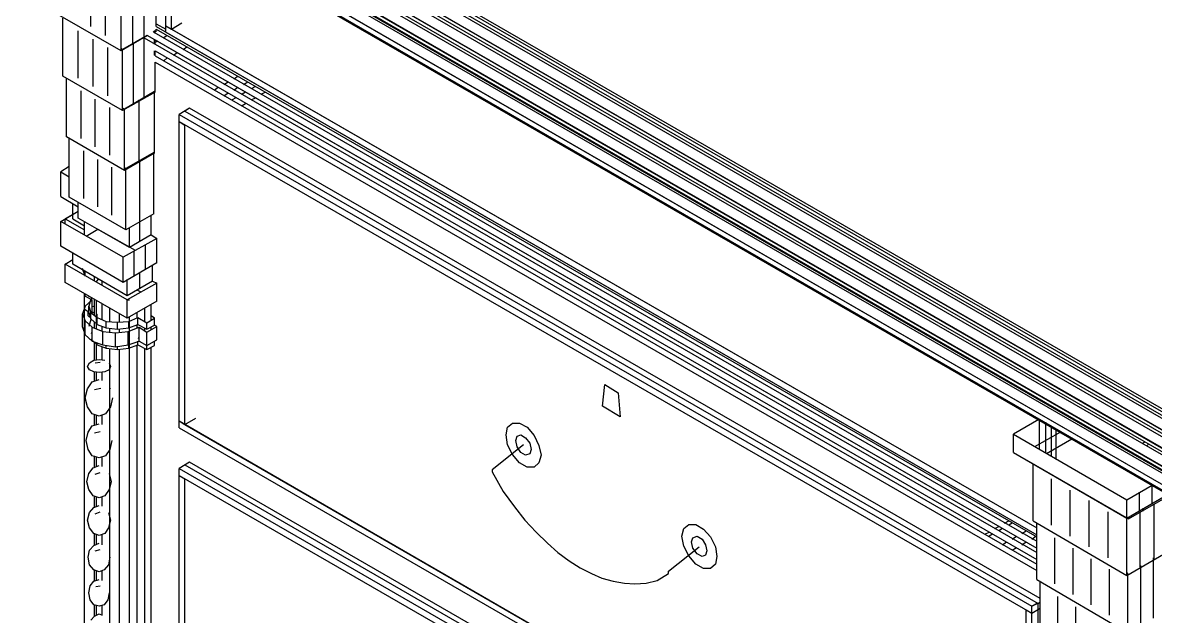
# Model space of a CAD drawing. Header units: inches. Extents: x 0.3 to 16.2, y 0.3 to 11.4.
# Drawn here: x 1.212 to 1.849, y 2.66 to 2.995 of the extents above; entities that cross this region are included whole.
import ezdxf

# ---------------------------------------------------------------- set-up
doc = ezdxf.new("R2010")
doc.units = ezdxf.units.IN
doc.header["$LTSCALE"] = 0.009843
doc.header["$MEASUREMENT"] = 0
doc.layers.add('GEOMETRY', color=7, linetype='Continuous')

msp = doc.modelspace()

# ---------------------------------------------------------------- linework, layer by layer
at = {"layer": 'GEOMETRY'}
for p, q in [((1.1811, 3.15984), (3.69528, 1.70827)), ((1.1811, 3.15984), (3.69528, 1.70827)), ((1.18425, 3.16339), (3.69528, 1.71378)), ((1.18425, 3.16339), (3.69528, 1.71378)), ((1.18425, 3.16181), (3.69528, 1.71181)), ((1.18425, 3.16181), (3.69528, 1.71181)), ((1.18425, 3.16181), (3.69528, 1.71181)), ((1.18425, 3.15984), (3.69528, 1.70984)), ((1.1811, 3.15354), (3.69528, 1.70157)), ((1.1811, 3.14961), (3.69528, 1.69803)), ((1.1811, 3.14961), (3.69528, 1.69803)), ((1.18425, 3.15157), (3.69528, 1.70157)), ((1.18425, 3.15157), (3.69528, 1.70157)), ((1.18425, 3.15157), (3.69528, 1.70157)), ((1.18425, 3.14961), (3.69528, 1.69961)), ((1.1811, 3.14331), (3.69528, 1.69173)), ((1.18425, 3.14134), (3.69528, 1.69134)), ((1.18425, 3.14134), (3.69528, 1.69134)), ((1.18425, 3.14134), (3.69528, 1.69134)), ((1.1811, 3.13937), (3.69528, 1.6878)), ((1.1811, 3.13937), (3.69528, 1.6878)), ((1.18425, 3.13937), (3.69528, 1.68937)), ((1.1811, 3.13307), (3.69528, 1.6815)), ((1.1811, 3.12913), (3.69528, 1.67756)), ((1.1811, 3.12913), (3.69528, 1.67756)), ((1.18425, 3.1311), (3.69528, 1.6815)), ((1.18425, 3.1311), (3.69528, 1.6815)), ((1.18425, 3.1311), (3.69528, 1.6815)), ((1.18425, 3.12913), (3.69528, 1.67953)), ((1.1811, 3.12283), (3.69528, 1.67126)), ((1.18425, 3.12087), (3.69528, 1.67126)), ((1.18661, 3.11654), (3.69528, 1.66811)), ((1.19213, 3.1126), (3.69528, 1.66732)), ((1.22087, 3.10748), (3.69528, 1.67874)), ((1.22087, 3.10748), (3.69528, 1.67874)), ((1.23386, 3.10276), (3.69528, 1.6815)), ((1.23386, 3.10276), (3.69528, 1.6815)), ((1.29291, 2.99291), (1.29291, 3.05512)), ((1.29606, 2.99094), (1.29606, 3.05354)), ((1.28071, 2.98622), (1.28071, 3.02087)), ((1.2874, 2.99252), (1.2874, 3.02441)), ((1.25079, 2.99252), (1.25079, 3.01929)), ((1.25906, 2.9874), (1.25906, 3.01417)), ((1.27441, 2.98228), (1.27441, 3.01693)), ((1.26772, 2.97874), (1.26772, 3.01299)), ((1.26772, 2.97874), (1.23346, 2.99843)), ((1.23504, 2.96457), (1.23504, 2.99724)), ((1.23504, 2.99291), (1.23504, 2.99724)), ((1.2874, 2.99409), (1.29291, 2.99094)), ((1.29606, 2.99094), (1.30197, 2.99449)), ((1.2437, 2.96339), (1.2437, 2.99016)), ((1.28701, 2.99016), (1.28583, 2.98937)), ((1.28701, 2.99016), (1.28583, 2.98937)), ((1.2874, 2.98976), (1.28622, 2.98937)), ((1.28622, 2.98937), (1.78268, 2.70276)), ((1.28622, 2.98937), (1.78268, 2.70276)), ((1.28661, 2.98898), (1.28661, 2.98937)), ((1.28701, 2.98858), (1.28701, 2.99016)), ((1.2874, 2.99252), (1.78268, 2.7063)), ((1.2874, 2.99252), (1.78268, 2.7063)), ((1.2874, 2.99094), (1.78268, 2.70512)), ((1.2874, 2.98976), (1.2874, 2.99094)), ((1.29291, 2.99291), (1.78268, 2.71024)), ((1.29291, 2.99291), (1.78268, 2.71024)), ((1.29291, 2.99291), (1.29606, 2.99094)), ((1.29291, 2.98937), (1.29291, 2.99291)), ((1.29291, 2.98937), (1.78268, 2.7063)), ((1.29606, 2.99094), (1.78268, 2.71024)), ((1.25197, 2.95866), (1.25197, 2.98543)), ((1.28268, 2.9874), (1.26772, 2.97874)), ((1.28228, 2.9874), (1.2685, 2.97953)), ((1.28228, 2.9874), (1.2685, 2.97953)), ((1.2748, 2.94843), (1.2748, 2.98307)), ((1.28071, 2.95197), (1.28071, 2.98661)), ((1.28071, 2.98622), (1.78268, 2.69646)), ((1.28071, 2.98622), (1.78268, 2.69646)), ((1.28268, 2.9874), (1.78268, 2.69882)), ((1.28661, 2.98268), (1.28661, 2.98504)), ((1.28701, 2.98504), (1.78268, 2.69882)), ((1.28701, 2.98228), (1.28701, 2.98504)), ((1.28819, 2.98425), (1.28701, 2.98346)), ((1.2937, 2.9874), (1.29173, 2.98622)), ((1.26024, 2.95354), (1.26024, 2.98071)), ((1.2685, 2.97953), (1.26772, 2.98031)), ((1.2685, 2.97953), (1.26772, 2.98031)), ((1.2685, 2.94528), (1.2685, 2.97953)), ((1.28661, 2.97638), (1.28661, 2.97874)), ((1.28701, 2.97874), (1.78268, 2.69252)), ((1.28701, 2.97874), (1.78268, 2.69252)), ((1.28701, 2.97598), (1.28701, 2.97874)), ((1.28701, 2.97598), (1.78268, 2.68976)), ((1.28701, 2.97598), (1.78268, 2.68976)), ((1.29724, 2.97638), (1.29921, 2.97795)), ((1.29724, 2.97638), (1.29921, 2.97795)), ((1.30276, 2.97953), (1.30472, 2.9811)), ((1.30276, 2.97953), (1.30472, 2.9811)), ((1.28701, 2.97244), (1.78268, 2.68622)), ((1.28701, 2.95551), (1.28701, 2.97244)), ((1.29173, 2.97323), (1.2937, 2.9748)), ((1.29173, 2.97323), (1.2937, 2.9748)), ((1.2685, 2.94528), (1.23504, 2.96457)), ((1.23701, 2.93031), (1.23701, 2.96339)), ((1.23701, 2.95787), (1.23701, 2.96339)), ((1.3311, 2.96299), (1.33346, 2.96457)), ((1.3311, 2.96299), (1.33346, 2.96457)), ((1.3311, 2.96299), (1.33346, 2.96457)), ((1.24528, 2.92953), (1.24528, 2.9563)), ((1.28661, 2.95591), (1.26969, 2.94606)), ((1.28661, 2.95591), (1.26969, 2.94606)), ((1.28661, 2.92126), (1.28661, 2.95591)), ((1.32008, 2.95669), (1.32244, 2.95827)), ((1.32008, 2.95669), (1.32244, 2.95827)), ((1.32008, 2.95669), (1.32244, 2.95827)), ((1.32559, 2.95984), (1.32795, 2.96142)), ((1.32559, 2.95984), (1.32795, 2.96142)), ((1.32559, 2.95984), (1.32795, 2.96142)), ((1.3311, 2.95669), (1.33346, 2.95827)), ((1.33661, 2.95984), (1.33898, 2.96142)), ((1.34331, 2.95866), (1.34094, 2.95748)), ((1.25315, 2.9248), (1.25315, 2.95157)), ((1.28701, 2.95551), (1.2685, 2.94528)), ((1.27795, 2.91654), (1.27795, 2.95118)), ((1.32559, 2.95354), (1.32795, 2.95512)), ((1.33228, 2.95236), (1.33031, 2.95118)), ((1.3378, 2.95551), (1.33583, 2.95433)), ((1.34094, 2.95118), (1.34331, 2.95236)), ((1.34094, 2.95118), (1.34331, 2.95236)), ((1.34646, 2.95433), (1.34882, 2.95551)), ((1.34646, 2.95433), (1.34882, 2.95551)), ((1.26142, 2.92008), (1.26142, 2.94685)), ((1.26969, 2.94606), (1.2685, 2.94646)), ((1.26969, 2.94606), (1.2685, 2.94646)), ((1.26969, 2.91142), (1.26969, 2.94606)), ((1.3063, 2.94646), (1.30039, 2.94291)), ((1.3063, 2.94646), (1.30354, 2.94488)), ((1.30354, 2.94488), (1.78346, 2.66772)), ((1.30354, 2.94488), (1.78346, 2.66772)), ((1.78465, 2.67047), (1.3063, 2.94646)), ((1.78465, 2.67047), (1.3063, 2.94646)), ((1.33583, 2.94803), (1.3378, 2.94921)), ((1.33583, 2.94803), (1.3378, 2.94921)), ((1.30039, 2.94291), (1.77992, 2.66614)), ((1.30039, 2.94291), (1.77992, 2.66614)), ((1.30039, 2.93898), (1.30039, 2.94291)), ((1.30039, 2.93898), (1.77992, 2.6622)), ((1.30039, 2.93898), (1.30354, 2.93701)), ((1.30039, 2.93898), (1.30354, 2.93701)), ((1.30039, 2.77047), (1.30039, 2.93898)), ((1.30354, 2.7685), (1.30354, 2.93701)), ((1.30354, 2.77244), (1.30354, 2.93701)), ((1.26969, 2.91142), (1.23701, 2.93031)), ((1.23858, 2.89646), (1.23858, 2.92953)), ((1.23858, 2.92283), (1.23858, 2.92953)), ((1.24685, 2.89567), (1.24685, 2.92244)), ((1.25472, 2.89094), (1.25472, 2.91772)), ((1.28661, 2.92126), (1.26969, 2.91142)), ((1.28622, 2.92165), (1.27047, 2.9126)), ((1.28622, 2.92165), (1.27047, 2.9126)), ((1.28622, 2.88701), (1.28622, 2.92165)), ((1.23858, 2.91378), (1.23386, 2.91063)), ((1.2626, 2.88622), (1.2626, 2.91339)), ((1.27047, 2.9126), (1.26969, 2.91299)), ((1.27047, 2.9126), (1.26969, 2.91299)), ((1.27047, 2.87795), (1.27047, 2.9126)), ((1.27835, 2.88268), (1.27835, 2.91693)), ((1.23386, 2.91063), (1.23858, 2.90787)), ((1.23386, 2.91063), (1.23858, 2.90787)), ((1.23386, 2.89685), (1.23386, 2.91063)), ((1.23386, 2.89685), (1.2437, 2.89094)), ((1.27047, 2.87795), (1.23858, 2.89646)), ((1.24055, 2.88425), (1.24055, 2.89291)), ((1.2437, 2.88465), (1.2437, 2.89331)), ((1.23386, 2.88268), (1.2437, 2.88858)), ((1.24055, 2.88661), (1.23622, 2.88425)), ((1.28622, 2.88701), (1.27047, 2.87795)), ((1.28465, 2.8752), (1.28465, 2.88622)), ((1.2689, 2.8626), (1.23386, 2.88268)), ((1.2689, 2.8626), (1.23386, 2.88268)), ((1.23386, 2.8689), (1.23386, 2.88268)), ((1.23622, 2.88425), (1.24724, 2.87795)), ((1.23622, 2.88425), (1.24724, 2.87795)), ((1.23622, 2.8815), (1.23622, 2.88425)), ((1.24055, 2.88425), (1.24724, 2.88031)), ((1.27244, 2.86811), (1.2437, 2.88465)), ((1.24724, 2.8752), (1.24724, 2.88268)), ((1.27835, 2.87165), (1.27835, 2.88268)), ((1.24803, 2.87441), (1.25472, 2.87835)), ((1.25472, 2.87835), (1.27559, 2.86654)), ((1.2878, 2.87323), (1.2689, 2.8626)), ((1.2878, 2.87323), (1.2689, 2.8626)), ((1.27244, 2.86811), (1.27244, 2.87913)), ((1.28465, 2.8752), (1.27244, 2.86811)), ((1.28465, 2.8752), (1.2878, 2.87323)), ((1.2878, 2.85945), (1.2878, 2.87323)), ((1.2689, 2.84843), (1.23386, 2.8689)), ((1.2815, 2.85591), (1.2815, 2.86969)), ((1.23622, 2.85866), (1.24055, 2.86142)), ((1.24055, 2.85866), (1.24055, 2.86496)), ((1.2689, 2.84843), (1.2689, 2.8626)), ((1.2752, 2.85197), (1.2752, 2.86614)), ((1.27126, 2.83858), (1.23622, 2.85866)), ((1.27126, 2.83858), (1.23622, 2.85866)), ((1.23622, 2.84843), (1.23622, 2.85866)), ((1.27126, 2.84094), (1.24055, 2.85866)), ((1.24764, 2.85197), (1.24606, 2.8563)), ((1.24724, 2.85236), (1.24724, 2.85472)), ((1.24764, 2.85197), (1.24764, 2.85472)), ((1.2878, 2.85945), (1.2689, 2.84843)), ((1.27835, 2.84488), (1.27835, 2.85394)), ((1.28543, 2.84921), (1.28543, 2.85827)), ((1.27126, 2.82835), (1.23622, 2.84843)), ((1.24724, 2.85236), (1.24724, 2.85354)), ((1.25276, 2.84921), (1.25276, 2.85157)), ((1.25512, 2.85039), (1.25394, 2.84921)), ((1.25394, 2.84921), (1.25394, 2.84843)), ((1.25709, 2.84685), (1.25709, 2.84921)), ((1.27126, 2.84094), (1.27126, 2.85)), ((1.28543, 2.84921), (1.27126, 2.84094)), ((1.2878, 2.84803), (1.27126, 2.83858)), ((1.2878, 2.84803), (1.27126, 2.83858)), ((1.28543, 2.84921), (1.2878, 2.84803)), ((1.2878, 2.8378), (1.2878, 2.84803)), ((1.24724, 2.3126), (1.24724, 2.84213)), ((1.24803, 2.84173), (1.24724, 2.84094)), ((1.27913, 2.84291), (1.27677, 2.84409)), ((1.24764, 2.83504), (1.24606, 2.83071)), ((1.24724, 2.84094), (1.25157, 2.83858)), ((1.24724, 2.84094), (1.25157, 2.83858)), ((1.24724, 2.83346), (1.24724, 2.84094)), ((1.25157, 2.83858), (1.24764, 2.83504)), ((1.24921, 2.84094), (1.25276, 2.83898)), ((1.25079, 2.83898), (1.24961, 2.83504)), ((1.24961, 2.83504), (1.25079, 2.8315)), ((1.24961, 2.83504), (1.25079, 2.8315)), ((1.24961, 2.8315), (1.24961, 2.83504)), ((1.25157, 2.83976), (1.25079, 2.83898)), ((1.25157, 2.83071), (1.25157, 2.83858)), ((1.25276, 2.83504), (1.25157, 2.83465)), ((1.25276, 2.8315), (1.25276, 2.83898)), ((1.25276, 2.82992), (1.25276, 2.83898)), ((1.25394, 2.82205), (1.25394, 2.83819)), ((1.25394, 2.83819), (1.25433, 2.83819)), ((1.25709, 2.82756), (1.25709, 2.83661)), ((1.25709, 2.82756), (1.25709, 2.83661)), ((1.27126, 2.83858), (1.27244, 2.83858)), ((1.27126, 2.83858), (1.27244, 2.83858)), ((1.27126, 2.82835), (1.27126, 2.83858)), ((1.2878, 2.8378), (1.27126, 2.82835)), ((1.28465, 2.82717), (1.28465, 2.83583)), ((1.24606, 2.83071), (1.24764, 2.82677)), ((1.24606, 2.83071), (1.24764, 2.82677)), ((1.24606, 2.82323), (1.24606, 2.83071)), ((1.24724, 2.83346), (1.24961, 2.83189)), ((1.24921, 2.82953), (1.24921, 2.83189)), ((1.24921, 2.82953), (1.25079, 2.82874)), ((1.24961, 2.8315), (1.25079, 2.82795)), ((1.25079, 2.82795), (1.25079, 2.8315)), ((1.25079, 2.8315), (1.25433, 2.82874)), ((1.25079, 2.8315), (1.25433, 2.82874)), ((1.25079, 2.8311), (1.25157, 2.83071)), ((1.25157, 2.83189), (1.25276, 2.8311)), ((1.25157, 2.83189), (1.25276, 2.8311)), ((1.25394, 2.83071), (1.25433, 2.83031)), ((1.25394, 2.83071), (1.25433, 2.83031)), ((1.25433, 2.83031), (1.25394, 2.83031)), ((1.25433, 2.82677), (1.25433, 2.83031)), ((1.25433, 2.8248), (1.25433, 2.82874)), ((1.25433, 2.82874), (1.25945, 2.82638)), ((1.25433, 2.82874), (1.25945, 2.82638)), ((1.26142, 2.82638), (1.26142, 2.83386)), ((1.26693, 2.82598), (1.26693, 2.83071)), ((1.27205, 2.82638), (1.27717, 2.82874)), ((1.27205, 2.82638), (1.27717, 2.82874)), ((1.27244, 2.30512), (1.27244, 2.82874)), ((1.27677, 2.82835), (1.27677, 2.8315)), ((1.27717, 2.8248), (1.27717, 2.82874)), ((1.27717, 2.82874), (1.28228, 2.82559)), ((1.27717, 2.82874), (1.28228, 2.82559)), ((1.2811, 2.82638), (1.2811, 2.83386)), ((1.28228, 2.82559), (1.28661, 2.82835)), ((1.28228, 2.82559), (1.28661, 2.82835)), ((1.28661, 2.82835), (1.28465, 2.82953)), ((1.28661, 2.82441), (1.28661, 2.82835)), ((1.24606, 2.82323), (1.24764, 2.8189)), ((1.24764, 2.8189), (1.24764, 2.82677)), ((1.24764, 2.82677), (1.25157, 2.82323)), ((1.24764, 2.82677), (1.25157, 2.82323)), ((1.25079, 2.82756), (1.24961, 2.82362)), ((1.25079, 2.82795), (1.25433, 2.8248)), ((1.25079, 2.82756), (1.25079, 2.82756)), ((1.25157, 2.81535), (1.25157, 2.82323)), ((1.25157, 2.82323), (1.25748, 2.82087)), ((1.25157, 2.82323), (1.25748, 2.82087)), ((1.25276, 2.82283), (1.25276, 2.82598)), ((1.25276, 2.82244), (1.25276, 2.82598)), ((1.25433, 2.8248), (1.25945, 2.82283)), ((1.25709, 2.82087), (1.25709, 2.82362)), ((1.25709, 2.82087), (1.25709, 2.82362)), ((1.25945, 2.82283), (1.25945, 2.82638)), ((1.25945, 2.82638), (1.26575, 2.82598)), ((1.25945, 2.82638), (1.26575, 2.82598)), ((1.25945, 2.82283), (1.26575, 2.82205)), ((1.26142, 2.82047), (1.26142, 2.82244)), ((1.26575, 2.82598), (1.27205, 2.82638)), ((1.26575, 2.82598), (1.27205, 2.82638)), ((1.26575, 2.82205), (1.26575, 2.82598)), ((1.26575, 2.82205), (1.27205, 2.82283)), ((1.26693, 2.82008), (1.26693, 2.82205)), ((1.27165, 2.82087), (1.27795, 2.82323)), ((1.27165, 2.82087), (1.27795, 2.82323)), ((1.27205, 2.82283), (1.27205, 2.82638)), ((1.27205, 2.82283), (1.27717, 2.8248)), ((1.27677, 2.82283), (1.27677, 2.82441)), ((1.27717, 2.8248), (1.28228, 2.82205)), ((1.27795, 2.81535), (1.27795, 2.82323)), ((1.27795, 2.82323), (1.28228, 2.82047)), ((1.27795, 2.82323), (1.28228, 2.82047)), ((1.2811, 2.82126), (1.2811, 2.82244)), ((1.28228, 2.82205), (1.28228, 2.82559)), ((1.28228, 2.82205), (1.28661, 2.82441)), ((1.28228, 2.82047), (1.2878, 2.82362)), ((1.28228, 2.82047), (1.2878, 2.82362)), ((1.28465, 2.82205), (1.28465, 2.82323)), ((1.2878, 2.82362), (1.28661, 2.82441)), ((1.2878, 2.81614), (1.2878, 2.82362)), ((1.24764, 2.8189), (1.25157, 2.81535)), ((1.25079, 2.82008), (1.25157, 2.81969)), ((1.25079, 2.82008), (1.25157, 2.81969)), ((1.25079, 2.81654), (1.25433, 2.81339)), ((1.25748, 2.81339), (1.25748, 2.82087)), ((1.25748, 2.82087), (1.26457, 2.82008)), ((1.25748, 2.82087), (1.26457, 2.82008)), ((1.26457, 2.82008), (1.27165, 2.82087)), ((1.26457, 2.82008), (1.27165, 2.82087)), ((1.26457, 2.8122), (1.26457, 2.82008)), ((1.27165, 2.81339), (1.27165, 2.82087)), ((1.27717, 2.81732), (1.27795, 2.81693)), ((1.27717, 2.81732), (1.27795, 2.81693)), ((1.28228, 2.81299), (1.28228, 2.82047)), ((1.28228, 2.81299), (1.2878, 2.81614)), ((1.25157, 2.81535), (1.25748, 2.81339)), ((1.25276, 2.80472), (1.25276, 2.81457)), ((1.25276, 2.80472), (1.25276, 2.81457)), ((1.25394, 2.80472), (1.25394, 2.81457)), ((1.25433, 2.81339), (1.25433, 2.81457)), ((1.25433, 2.81339), (1.25945, 2.81142)), ((1.25709, 2.80472), (1.25709, 2.8122)), ((1.25709, 2.80472), (1.25709, 2.8122)), ((1.25748, 2.81339), (1.26457, 2.8122)), ((1.25945, 2.81142), (1.25945, 2.81299)), ((1.25945, 2.81142), (1.26575, 2.81063)), ((1.26142, 2.42008), (1.26142, 2.81102)), ((1.26457, 2.8122), (1.27165, 2.81339)), ((1.26575, 2.81063), (1.26575, 2.8126)), ((1.26575, 2.81063), (1.27205, 2.81142)), ((1.26693, 2.41969), (1.26693, 2.81063)), ((1.27165, 2.81339), (1.27795, 2.81535)), ((1.27165, 2.81496), (1.27205, 2.81496)), ((1.27165, 2.81496), (1.27205, 2.81496)), ((1.27205, 2.81142), (1.27205, 2.81496)), ((1.27205, 2.81142), (1.27717, 2.81339)), ((1.27677, 2.42205), (1.27677, 2.81299)), ((1.27717, 2.81339), (1.27717, 2.81535)), ((1.27717, 2.81339), (1.28228, 2.81063)), ((1.27795, 2.81535), (1.28228, 2.81299)), ((1.2811, 2.42008), (1.2811, 2.81102)), ((1.28228, 2.81063), (1.28228, 2.81417)), ((1.28228, 2.81063), (1.28661, 2.81299)), ((1.28465, 2.42047), (1.28465, 2.81181)), ((1.28661, 2.81299), (1.28661, 2.81535)), ((1.24882, 2.80118), (1.25, 2.80315)), ((1.25, 2.80315), (1.25236, 2.80472)), ((1.25236, 2.80472), (1.25551, 2.80512)), ((1.25315, 2.80315), (1.25591, 2.80354)), ((1.25551, 2.80512), (1.25866, 2.80472)), ((1.26102, 2.80315), (1.26181, 2.80118)), ((1.25, 2.79921), (1.24882, 2.80118)), ((1.25236, 2.79803), (1.25, 2.79921)), ((1.25551, 2.79764), (1.25236, 2.79803)), ((1.25276, 2.79291), (1.25276, 2.79803)), ((1.25276, 2.79291), (1.25276, 2.79803)), ((1.25394, 2.79331), (1.25394, 2.79764)), ((1.25866, 2.79803), (1.25551, 2.79764)), ((1.25709, 2.79331), (1.25709, 2.79764)), ((1.25709, 2.79331), (1.25709, 2.79764)), ((1.26102, 2.79921), (1.25866, 2.79803)), ((1.26181, 2.80118), (1.26102, 2.79921)), ((1.24882, 2.78858), (1.25157, 2.79252)), ((1.25157, 2.79252), (1.25551, 2.7937)), ((1.53858, 2.77874), (1.53976, 2.79094)), ((1.53976, 2.79094), (1.54724, 2.78622)), ((1.24764, 2.78346), (1.24882, 2.78858)), ((1.25276, 2.78819), (1.2563, 2.78898)), ((1.26142, 2.78898), (1.26181, 2.78858)), ((1.54724, 2.78622), (1.54843, 2.77283)), ((1.24882, 2.77835), (1.24764, 2.78346)), ((1.25157, 2.77441), (1.24882, 2.77835)), ((1.26181, 2.77835), (1.25906, 2.77441)), ((1.26299, 2.78346), (1.26181, 2.77835)), ((1.54843, 2.77283), (1.53858, 2.77874)), ((1.25551, 2.77323), (1.25157, 2.77441)), ((1.25276, 2.76811), (1.25276, 2.77402)), ((1.25276, 2.76811), (1.25276, 2.77402)), ((1.25394, 2.7685), (1.25394, 2.77362)), ((1.25906, 2.77441), (1.25551, 2.77323)), ((1.25709, 2.7685), (1.25709, 2.77362)), ((1.25709, 2.7685), (1.25709, 2.77362)), ((1.30354, 2.7685), (1.30984, 2.77205)), ((1.78386, 2.77126), (1.76969, 2.76299)), ((1.78425, 2.75433), (1.78425, 2.77126)), ((1.24921, 2.76417), (1.25157, 2.76772)), ((1.25157, 2.76772), (1.25551, 2.7689)), ((1.30039, 2.77047), (1.77992, 2.49331)), ((1.30039, 2.77047), (1.77992, 2.49331)), ((1.30039, 2.77047), (1.30354, 2.7685)), ((1.30039, 2.76654), (1.30039, 2.77047)), ((1.30039, 2.76654), (1.77992, 2.48976)), ((1.30354, 2.7685), (1.77992, 2.49331)), ((1.48425, 2.7626), (1.48504, 2.76693)), ((1.48504, 2.76693), (1.4878, 2.76929)), ((1.4878, 2.76929), (1.49173, 2.76929)), ((1.49173, 2.76929), (1.49606, 2.76693)), ((1.49606, 2.76693), (1.5, 2.7622)), ((1.7878, 2.75236), (1.7878, 2.76969)), ((1.79094, 2.75039), (1.79094, 2.76693)), ((1.7937, 2.74882), (1.7937, 2.76535)), ((1.7937, 2.74882), (1.7937, 2.76535)), ((1.24803, 2.75945), (1.24921, 2.76417)), ((1.24921, 2.75433), (1.24803, 2.75945)), ((1.25276, 2.76378), (1.25591, 2.76457)), ((1.2626, 2.75945), (1.26142, 2.75433)), ((1.48504, 2.75709), (1.48425, 2.7626)), ((1.48976, 2.75945), (1.49055, 2.76181)), ((1.49055, 2.75591), (1.48976, 2.75945)), ((1.49055, 2.76181), (1.49252, 2.7626)), ((1.49252, 2.7626), (1.49528, 2.76102)), ((1.49528, 2.76102), (1.49764, 2.75787)), ((1.5, 2.7622), (1.50276, 2.75669)), ((1.76969, 2.76299), (1.83346, 2.72598)), ((1.76969, 2.76299), (1.83346, 2.72598)), ((1.76969, 2.75276), (1.76969, 2.76299)), ((1.79606, 2.76417), (1.7815, 2.75591)), ((1.80236, 2.76024), (1.78819, 2.75197)), ((1.84213, 2.75787), (1.8437, 2.75866)), ((1.25157, 2.75079), (1.24921, 2.75433)), ((1.26142, 2.75433), (1.25906, 2.75079)), ((1.49409, 2.75709), (1.47638, 2.74291)), ((1.4878, 2.75157), (1.48504, 2.75709)), ((1.49252, 2.75276), (1.49055, 2.75591)), ((1.49528, 2.75118), (1.49252, 2.75276)), ((1.49764, 2.75197), (1.49528, 2.75118)), ((1.49764, 2.75787), (1.49843, 2.75433)), ((1.49843, 2.75433), (1.49764, 2.75197)), ((1.50276, 2.75669), (1.50394, 2.75118)), ((1.76969, 2.75276), (1.83346, 2.71575)), ((1.84567, 2.75748), (1.84449, 2.7563)), ((1.25551, 2.74961), (1.25157, 2.75079)), ((1.25276, 2.74449), (1.25276, 2.75079)), ((1.25276, 2.74449), (1.25276, 2.75039)), ((1.25394, 2.74488), (1.25394, 2.75)), ((1.25906, 2.75079), (1.25551, 2.74961)), ((1.25709, 2.74488), (1.25709, 2.75039)), ((1.25709, 2.74488), (1.25709, 2.75039)), ((1.3063, 2.74724), (1.30039, 2.7437)), ((1.3063, 2.74724), (1.30354, 2.74567)), ((1.30354, 2.74567), (1.78346, 2.4689)), ((1.30354, 2.74567), (1.78346, 2.4689)), ((1.78583, 2.47047), (1.3063, 2.74724)), ((1.78583, 2.47047), (1.3063, 2.74724)), ((1.49173, 2.74685), (1.4878, 2.75157)), ((1.49606, 2.74449), (1.49173, 2.74685)), ((1.50276, 2.74685), (1.5, 2.74449)), ((1.50394, 2.75118), (1.50276, 2.74685)), ((1.77717, 2.74843), (1.83425, 2.71535)), ((1.78071, 2.71417), (1.78071, 2.74646)), ((1.24843, 2.73622), (1.24961, 2.74094)), ((1.24961, 2.74094), (1.25197, 2.74409)), ((1.25197, 2.74409), (1.25551, 2.74528)), ((1.25315, 2.74055), (1.25591, 2.74134)), ((1.26102, 2.74094), (1.2622, 2.73622)), ((1.30039, 2.7437), (1.77992, 2.46693)), ((1.30039, 2.7437), (1.77992, 2.46693)), ((1.30039, 2.73976), (1.30039, 2.7437)), ((1.30039, 2.73976), (1.77992, 2.46299)), ((1.30039, 2.73976), (1.30354, 2.7378)), ((1.30039, 2.73976), (1.30354, 2.7378)), ((1.30039, 2.54606), (1.30039, 2.73976)), ((1.47638, 2.74291), (1.47638, 2.74173)), ((1.47638, 2.74173), (1.48268, 2.73071)), ((1.5, 2.74449), (1.49606, 2.74449)), ((1.24961, 2.73189), (1.24843, 2.73622)), ((1.2622, 2.73622), (1.26102, 2.73189)), ((1.30354, 2.54409), (1.30354, 2.7378)), ((1.30354, 2.54803), (1.30354, 2.7378)), ((1.79094, 2.71181), (1.79094, 2.7378)), ((1.83346, 2.72598), (1.84764, 2.73425)), ((1.83346, 2.72598), (1.84764, 2.73425)), ((1.84764, 2.72402), (1.84764, 2.73425)), ((1.25197, 2.72835), (1.24961, 2.73189)), ((1.25551, 2.72717), (1.25197, 2.72835)), ((1.25276, 2.72205), (1.25276, 2.72835)), ((1.25276, 2.72205), (1.25276, 2.72835)), ((1.25394, 2.72244), (1.25394, 2.72795)), ((1.25866, 2.72835), (1.25551, 2.72717)), ((1.25709, 2.72244), (1.25709, 2.72795)), ((1.25709, 2.72244), (1.25709, 2.72795)), ((1.26102, 2.73189), (1.25866, 2.72835)), ((1.48268, 2.73071), (1.48898, 2.72205)), ((1.80157, 2.70551), (1.80157, 2.7315)), ((1.83346, 2.71575), (1.8563, 2.72913)), ((1.83425, 2.71535), (1.85748, 2.72874)), ((1.84055, 2.72008), (1.84055, 2.73031)), ((1.25, 2.7189), (1.25236, 2.72165)), ((1.25236, 2.72165), (1.25551, 2.72283)), ((1.48898, 2.72205), (1.49488, 2.71457)), ((1.8122, 2.69961), (1.8122, 2.72559)), ((1.83346, 2.71575), (1.83346, 2.72598)), ((1.84252, 2.71969), (1.84252, 2.72126)), ((1.84882, 2.69252), (1.84882, 2.72362)), ((1.24882, 2.71457), (1.25, 2.7189)), ((1.25, 2.71024), (1.24882, 2.71457)), ((1.25315, 2.71811), (1.25591, 2.71929)), ((1.26063, 2.7189), (1.26181, 2.71457)), ((1.26181, 2.71457), (1.26063, 2.71024)), ((1.49488, 2.71457), (1.50118, 2.70787)), ((1.76457, 2.71299), (1.76693, 2.71417)), ((1.78071, 2.71417), (1.83346, 2.68346)), ((1.82283, 2.69331), (1.82283, 2.71929)), ((1.83346, 2.68346), (1.83346, 2.71575)), ((1.83425, 2.71535), (1.83425, 2.71654)), ((1.84094, 2.68819), (1.84094, 2.7189)), ((1.25236, 2.70709), (1.25, 2.71024)), ((1.26063, 2.71024), (1.25866, 2.70709)), ((1.50118, 2.70787), (1.50748, 2.70157)), ((1.58307, 2.70551), (1.58425, 2.70984)), ((1.58425, 2.70984), (1.58701, 2.7122)), ((1.58701, 2.7122), (1.59094, 2.7122)), ((1.59094, 2.7122), (1.59528, 2.70945)), ((1.59528, 2.70945), (1.59921, 2.70512)), ((1.75354, 2.70669), (1.75591, 2.70787)), ((1.75906, 2.70984), (1.76142, 2.71102)), ((1.76339, 2.70984), (1.76142, 2.70866)), ((1.7689, 2.71299), (1.76693, 2.71181)), ((1.77441, 2.70709), (1.77677, 2.70866)), ((1.77441, 2.70709), (1.77677, 2.70866)), ((1.78268, 2.6811), (1.78268, 2.71299)), ((1.25551, 2.70591), (1.25236, 2.70709)), ((1.25236, 2.70039), (1.25551, 2.70157)), ((1.25276, 2.70039), (1.25276, 2.70709)), ((1.25276, 2.70079), (1.25276, 2.70669)), ((1.25394, 2.70118), (1.25394, 2.7063)), ((1.25866, 2.70709), (1.25551, 2.70591)), ((1.25709, 2.70079), (1.25709, 2.70669)), ((1.25709, 2.70079), (1.25709, 2.70669)), ((1.50748, 2.70157), (1.51339, 2.69646)), ((1.58425, 2.7), (1.58307, 2.70551)), ((1.58858, 2.70236), (1.58937, 2.70472)), ((1.58937, 2.69882), (1.58858, 2.70236)), ((1.58937, 2.70472), (1.59173, 2.70551)), ((1.59173, 2.70551), (1.59449, 2.70394)), ((1.59449, 2.70394), (1.59646, 2.70079)), ((1.59921, 2.70512), (1.60197, 2.69961)), ((1.75787, 2.70669), (1.75591, 2.70551)), ((1.76339, 2.70079), (1.76575, 2.70236)), ((1.76339, 2.70079), (1.76575, 2.70236)), ((1.7689, 2.70394), (1.77126, 2.70551)), ((1.7689, 2.70394), (1.77126, 2.70551)), ((1.77441, 2.70079), (1.77677, 2.70236)), ((1.77441, 2.70079), (1.77677, 2.70236)), ((1.77441, 2.70079), (1.77677, 2.70236)), ((1.77992, 2.70394), (1.78228, 2.70551)), ((1.77992, 2.70394), (1.78228, 2.70551)), ((1.77992, 2.70394), (1.78228, 2.70551)), ((1.79291, 2.67874), (1.79291, 2.70472)), ((1.24921, 2.6937), (1.25, 2.69764)), ((1.25, 2.69764), (1.25236, 2.70039)), ((1.25315, 2.69724), (1.25591, 2.69803)), ((1.51339, 2.69646), (1.51969, 2.69173)), ((1.57559, 2.68583), (1.59291, 2.69961)), ((1.58701, 2.69449), (1.58425, 2.7)), ((1.59173, 2.69567), (1.58937, 2.69882)), ((1.59449, 2.69409), (1.59173, 2.69567)), ((1.59646, 2.69488), (1.59449, 2.69409)), ((1.59646, 2.70079), (1.59724, 2.69724)), ((1.59724, 2.69724), (1.59646, 2.69488)), ((1.60197, 2.69961), (1.60276, 2.69409)), ((1.7689, 2.69764), (1.77126, 2.69921)), ((1.7689, 2.69764), (1.77126, 2.69921)), ((1.7689, 2.69764), (1.77126, 2.69921)), ((1.80315, 2.67283), (1.80315, 2.69882)), ((1.83346, 2.68346), (1.8563, 2.69685)), ((1.25, 2.68937), (1.24921, 2.6937)), ((1.25236, 2.68661), (1.25, 2.68937)), ((1.26063, 2.68937), (1.25827, 2.68661)), ((1.26142, 2.6937), (1.26063, 2.68937)), ((1.51969, 2.69173), (1.52598, 2.6878)), ((1.59094, 2.68976), (1.58701, 2.69449)), ((1.59528, 2.6874), (1.59094, 2.68976)), ((1.60197, 2.68976), (1.59921, 2.6874)), ((1.60276, 2.69409), (1.60197, 2.68976)), ((1.81339, 2.66693), (1.81339, 2.69291)), ((1.84134, 2.65551), (1.84134, 2.68898)), ((1.84843, 2.65945), (1.84843, 2.69331)), ((1.25551, 2.68543), (1.25236, 2.68661)), ((1.25276, 2.68031), (1.25276, 2.68661)), ((1.25276, 2.68031), (1.25276, 2.68622)), ((1.25394, 2.68071), (1.25394, 2.68583)), ((1.25827, 2.68661), (1.25551, 2.68543)), ((1.25709, 2.68071), (1.25709, 2.68622)), ((1.25709, 2.68071), (1.25709, 2.68622)), ((1.52598, 2.6878), (1.53228, 2.68465)), ((1.53228, 2.68465), (1.53819, 2.68189)), ((1.53819, 2.68189), (1.54449, 2.68031)), ((1.56929, 2.68071), (1.57559, 2.68465)), ((1.57559, 2.68465), (1.57559, 2.68583)), ((1.59921, 2.6874), (1.59528, 2.6874)), ((1.82362, 2.66102), (1.82362, 2.68701)), ((1.83346, 2.68504), (1.83386, 2.68465)), ((1.83346, 2.68504), (1.83386, 2.68465)), ((1.83386, 2.65118), (1.83386, 2.68465)), ((1.24961, 2.67362), (1.25039, 2.67756)), ((1.25039, 2.67756), (1.25236, 2.68031)), ((1.25236, 2.68031), (1.25551, 2.6811)), ((1.25354, 2.67717), (1.25591, 2.67756)), ((1.54449, 2.68031), (1.55079, 2.67913)), ((1.55079, 2.67913), (1.55669, 2.67874)), ((1.55669, 2.67874), (1.56299, 2.67913)), ((1.56299, 2.67913), (1.56929, 2.68071)), ((1.78268, 2.6811), (1.83386, 2.65118)), ((1.78465, 2.64764), (1.78465, 2.67992)), ((1.25039, 2.66969), (1.24961, 2.67362)), ((1.25236, 2.66693), (1.25039, 2.66969)), ((1.26024, 2.66969), (1.25827, 2.66693)), ((1.26102, 2.67362), (1.26024, 2.66969)), ((1.79449, 2.64567), (1.79449, 2.67165)), ((1.25551, 2.66614), (1.25236, 2.66693)), ((1.25276, 2.66063), (1.25276, 2.66693)), ((1.25276, 2.66063), (1.25276, 2.66693)), ((1.25394, 2.66102), (1.25394, 2.66654)), ((1.25827, 2.66693), (1.25551, 2.66614)), ((1.25709, 2.66102), (1.25709, 2.66654)), ((1.25709, 2.66102), (1.25709, 2.66654)), ((1.77677, 2.66417), (1.77992, 2.6622)), ((1.77677, 2.66417), (1.77992, 2.6622)), ((1.77677, 2.49528), (1.77677, 2.66417)), ((1.77992, 2.66614), (1.78465, 2.6685)), ((1.77992, 2.66614), (1.78465, 2.6685)), ((1.78268, 2.66772), (1.77992, 2.66614)), ((1.77992, 2.6622), (1.77992, 2.66614)), ((1.77992, 2.6622), (1.78465, 2.66496)), ((1.77992, 2.6622), (1.78465, 2.66496)), ((1.77992, 2.6622), (1.78465, 2.66496)), ((1.78346, 2.66772), (1.78465, 2.6685)), ((1.78346, 2.66772), (1.78465, 2.6685)), ((1.78346, 2.56693), (1.78346, 2.66772)), ((1.80472, 2.64016), (1.80472, 2.66575)), ((1.25079, 2.65827), (1.25276, 2.66063)), ((1.25276, 2.66063), (1.25551, 2.66181)), ((1.25551, 2.66181), (1.25709, 2.66102)), ((1.77992, 2.49331), (1.77992, 2.6622))]:
    msp.add_line(p, q, dxfattribs=at)

doc.saveas('drawing.dxf')
